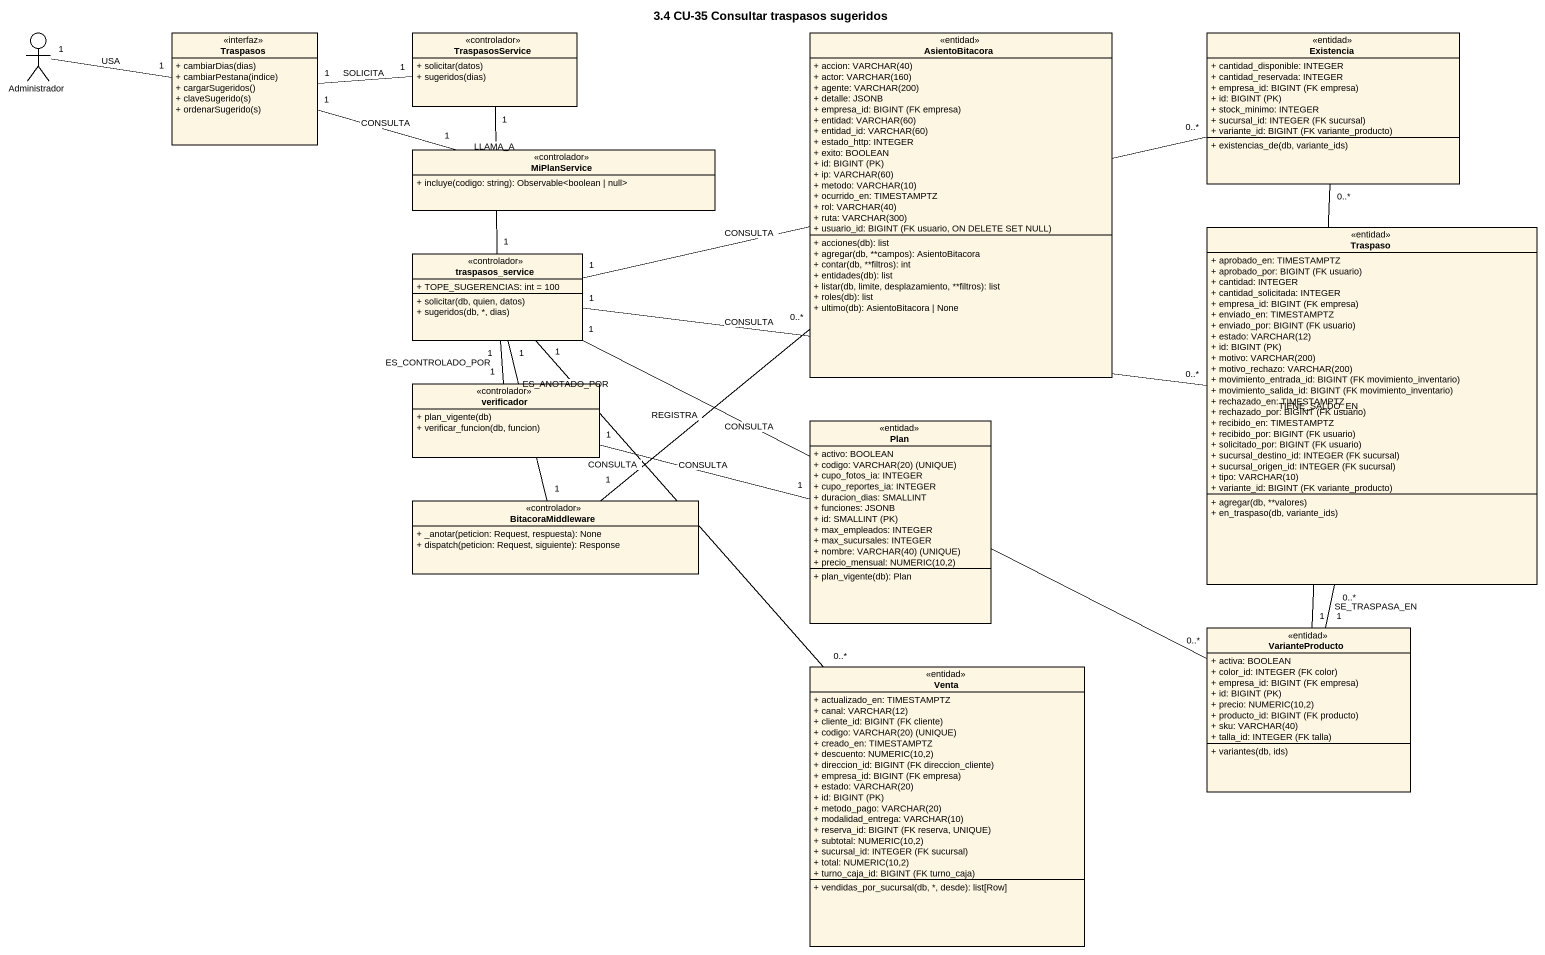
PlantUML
@startuml
title 3.4 CU-35 Consultar traspasos sugeridos
allowmixing
hide circle
hide empty members
skinparam classAttributeIconSize 0
actor Administrador
class Traspasos <<interfaz>> {
  + cambiarDias(dias)
  + cambiarPestana(indice)
  + cargarSugeridos()
  + claveSugerido(s)
  + ordenarSugerido(s)
}
class TraspasosService <<controlador>> {
  + solicitar(datos)
  + sugeridos(dias)
}
class AsientoBitacora <<entidad>> {
  {field} + accion: VARCHAR(40)
  {field} + actor: VARCHAR(160)
  {field} + agente: VARCHAR(200)
  + detalle: JSONB
  {field} + empresa_id: BIGINT (FK empresa)
  {field} + entidad: VARCHAR(60)
  {field} + entidad_id: VARCHAR(60)
  + estado_http: INTEGER
  + exito: BOOLEAN
  {field} + id: BIGINT (PK)
  {field} + ip: VARCHAR(60)
  {field} + metodo: VARCHAR(10)
  + ocurrido_en: TIMESTAMPTZ
  {field} + rol: VARCHAR(40)
  {field} + ruta: VARCHAR(300)
  {field} + usuario_id: BIGINT (FK usuario, ON DELETE SET NULL)
  + acciones(db): list
  + agregar(db, **campos): AsientoBitacora
  + contar(db, **filtros): int
  + entidades(db): list
  + listar(db, limite, desplazamiento, **filtros): list
  + roles(db): list
  + ultimo(db): AsientoBitacora | None
}
class Existencia <<entidad>> {
  + cantidad_disponible: INTEGER
  + cantidad_reservada: INTEGER
  {field} + empresa_id: BIGINT (FK empresa)
  {field} + id: BIGINT (PK)
  + stock_minimo: INTEGER
  {field} + sucursal_id: INTEGER (FK sucursal)
  {field} + variante_id: BIGINT (FK variante_producto)
  + existencias_de(db, variante_ids)
}
class MiPlanService <<controlador>> {
  + incluye(codigo: string): Observable<boolean | null>
}
class Traspaso <<entidad>> {
  + aprobado_en: TIMESTAMPTZ
  {field} + aprobado_por: BIGINT (FK usuario)
  + cantidad: INTEGER
  + cantidad_solicitada: INTEGER
  {field} + empresa_id: BIGINT (FK empresa)
  + enviado_en: TIMESTAMPTZ
  {field} + enviado_por: BIGINT (FK usuario)
  {field} + estado: VARCHAR(12)
  {field} + id: BIGINT (PK)
  {field} + motivo: VARCHAR(200)
  {field} + motivo_rechazo: VARCHAR(200)
  {field} + movimiento_entrada_id: BIGINT (FK movimiento_inventario)
  {field} + movimiento_salida_id: BIGINT (FK movimiento_inventario)
  + rechazado_en: TIMESTAMPTZ
  {field} + rechazado_por: BIGINT (FK usuario)
  + recibido_en: TIMESTAMPTZ
  {field} + recibido_por: BIGINT (FK usuario)
  {field} + solicitado_por: BIGINT (FK usuario)
  {field} + sucursal_destino_id: INTEGER (FK sucursal)
  {field} + sucursal_origen_id: INTEGER (FK sucursal)
  {field} + tipo: VARCHAR(10)
  {field} + variante_id: BIGINT (FK variante_producto)
  + agregar(db, **valores)
  + en_traspaso(db, variante_ids)
}
class traspasos_service <<controlador>> {
  + TOPE_SUGERENCIAS: int = 100
  + solicitar(db, quien, datos)
  + sugeridos(db, *, dias)
}
class verificador <<controlador>> {
  + plan_vigente(db)
  + verificar_funcion(db, funcion)
}
class Plan <<entidad>> {
  + activo: BOOLEAN
  {field} + codigo: VARCHAR(20) (UNIQUE)
  + cupo_fotos_ia: INTEGER
  + cupo_reportes_ia: INTEGER
  + duracion_dias: SMALLINT
  + funciones: JSONB
  {field} + id: SMALLINT (PK)
  + max_empleados: INTEGER
  + max_sucursales: INTEGER
  {field} + nombre: VARCHAR(40) (UNIQUE)
  {field} + precio_mensual: NUMERIC(10,2)
  + plan_vigente(db): Plan
}
class BitacoraMiddleware <<controlador>> {
  + _anotar(peticion: Request, respuesta): None
  + dispatch(peticion: Request, siguiente): Response
}
class VarianteProducto <<entidad>> {
  + activa: BOOLEAN
  {field} + color_id: INTEGER (FK color)
  {field} + empresa_id: BIGINT (FK empresa)
  {field} + id: BIGINT (PK)
  {field} + precio: NUMERIC(10,2)
  {field} + producto_id: BIGINT (FK producto)
  {field} + sku: VARCHAR(40)
  {field} + talla_id: INTEGER (FK talla)
  + variantes(db, ids)
}
class Venta <<entidad>> {
  + actualizado_en: TIMESTAMPTZ
  {field} + canal: VARCHAR(12)
  {field} + cliente_id: BIGINT (FK cliente)
  {field} + codigo: VARCHAR(20) (UNIQUE)
  + creado_en: TIMESTAMPTZ
  {field} + descuento: NUMERIC(10,2)
  {field} + direccion_id: BIGINT (FK direccion_cliente)
  {field} + empresa_id: BIGINT (FK empresa)
  {field} + estado: VARCHAR(20)
  {field} + id: BIGINT (PK)
  {field} + metodo_pago: VARCHAR(20)
  {field} + modalidad_entrega: VARCHAR(10)
  {field} + reserva_id: BIGINT (FK reserva, UNIQUE)
  {field} + subtotal: NUMERIC(10,2)
  {field} + sucursal_id: INTEGER (FK sucursal)
  {field} + total: NUMERIC(10,2)
  {field} + turno_caja_id: BIGINT (FK turno_caja)
  + vendidas_por_sucursal(db, *, desde): list[Row]
}
Administrador "1" -right- "1" Traspasos : USA
Traspasos "1" -right- "1" TraspasosService : SOLICITA
Traspasos "1" -right- "1" MiPlanService : CONSULTA
TraspasosService "1" -- "1" traspasos_service : LLAMA_A
traspasos_service "1" -right- "0..*" Existencia : CONSULTA
traspasos_service "1" -right- "0..*" Traspaso : CONSULTA
traspasos_service "1" -- "1" verificador : ES_CONTROLADO_POR
traspasos_service "1" -- "1" BitacoraMiddleware : ES_ANOTADO_POR
traspasos_service "1" -right- "0..*" VarianteProducto : CONSULTA
traspasos_service "1" -- "0..*" Venta : CONSULTA
verificador "1" -right- "1" Plan : CONSULTA
BitacoraMiddleware "1" -up- "0..*" AsientoBitacora : REGISTRA
VarianteProducto "1" -up- "0..*" Existencia : TIENE_SALDO_EN
VarianteProducto "1" -up- "0..*" Traspaso : SE_TRASPASA_EN
@enduml
